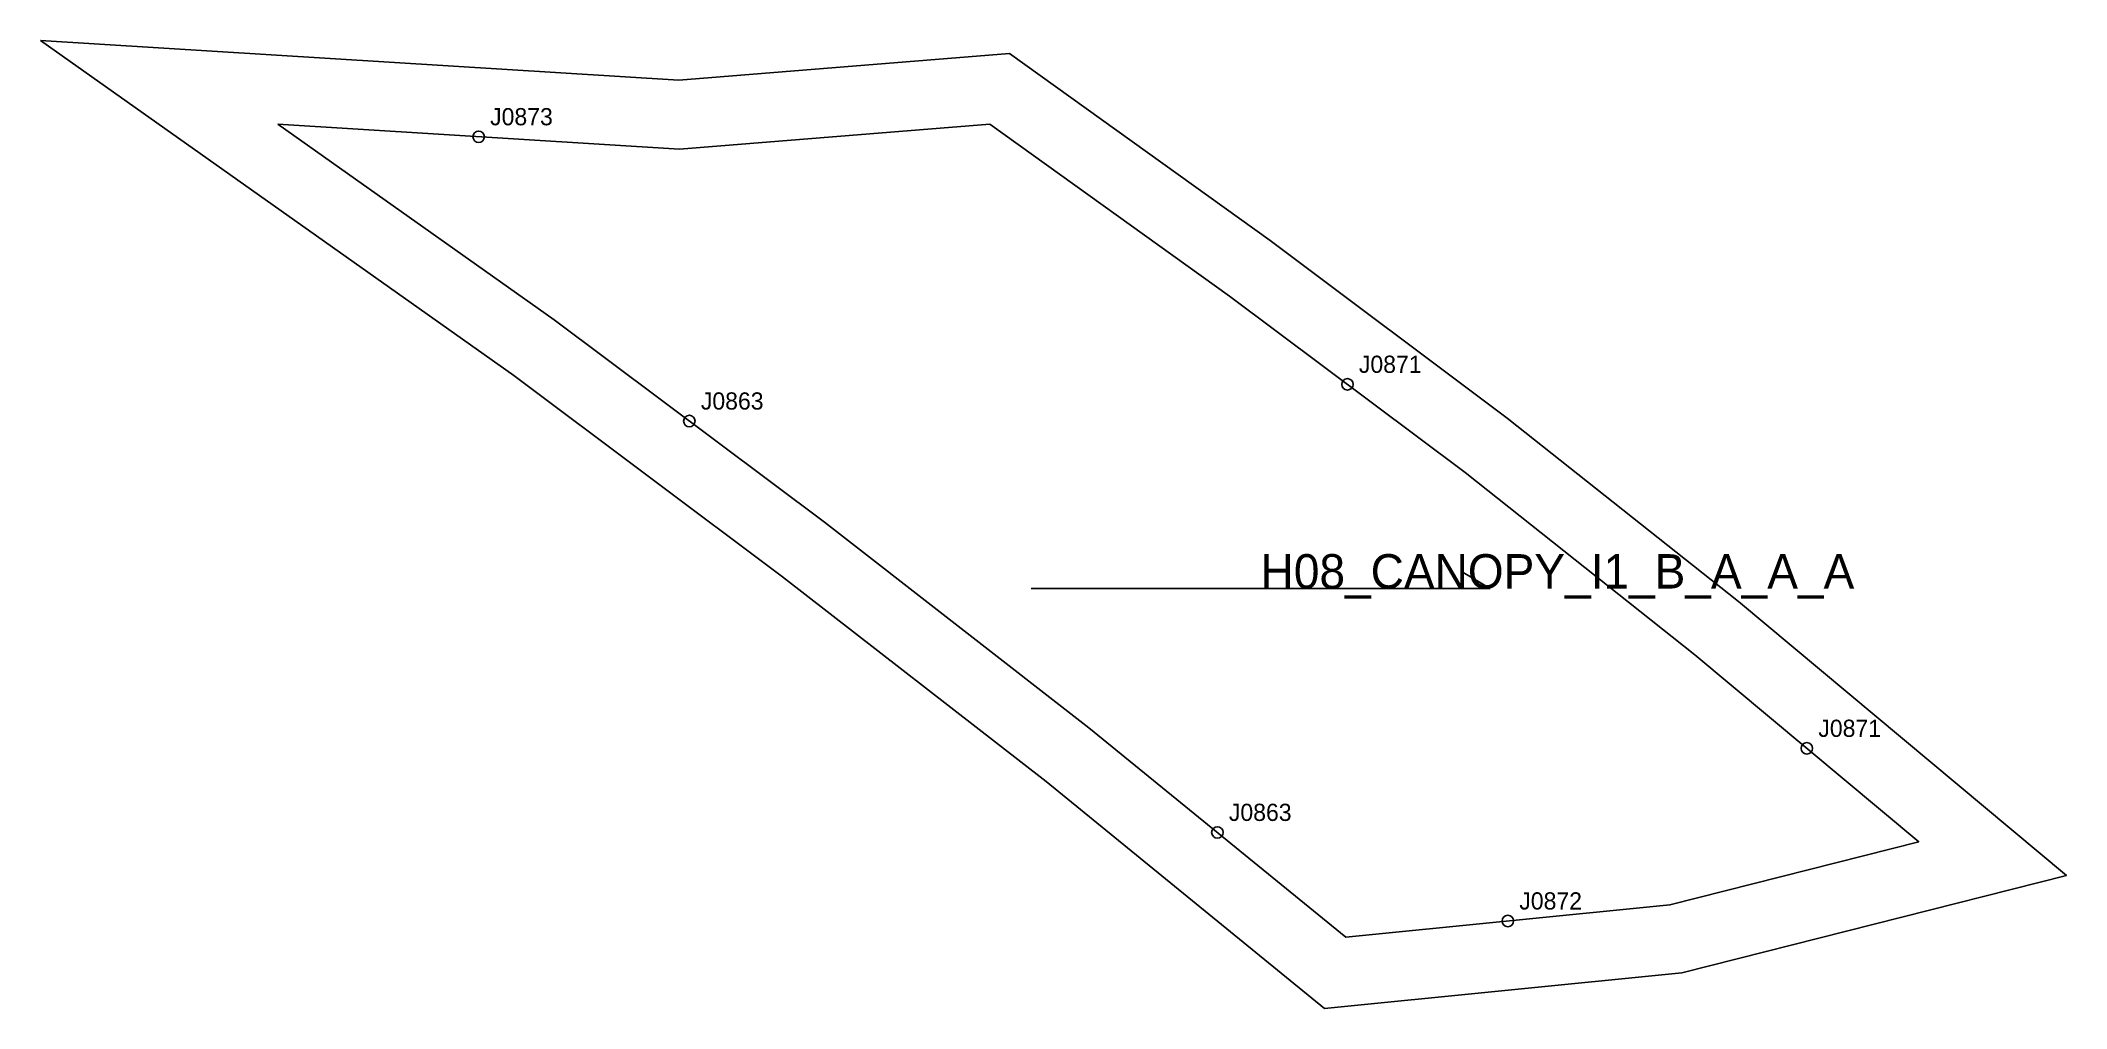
# Model space of a CAD drawing. Header units: millimetres. Extents: x -41 to 312, y -154 to 15.
import ezdxf

# ---------------------------------------------------------------- set-up
doc = ezdxf.new("R2010")
doc.units = ezdxf.units.MM
for name, color, linetype in [('CUT', 1, 'Continuous'), ('GRAIN', 3, 'Continuous'), ('LABEL', 7, 'Continuous'), ('NOTCH', 2, 'Continuous'), ('SEW', 5, 'Continuous')]:
    doc.layers.add(name, color=color, linetype=linetype)

msp = doc.modelspace()

# ---------------------------------------------------------------- linework, layer by layer
at = {"layer": 'CUT'}
msp.add_lwpolyline([(-41.38, 14.6), (69.86, 7.68), (127.48, 12.31), (172.96, -20.27), (214.27, -51.22), (254.56, -83.2), (311.73, -130.95), (244.68, -147.93), (182.39, -154.14), (133.88, -114.59), (87.97, -78.91), (41.11, -43.81), (-41.38, 14.6)], close=True, dxfattribs=at)
at = {"layer": 'GRAIN'}
for p, q in [((131.27, -80.94), (211.27, -80.94)), ((211.27, -80.94), (206.27, -77.94))]:
    msp.add_line(p, q, dxfattribs=at)
at = {"layer": 'NOTCH'}
for centre in [(34.98, -2.18), (186.4, -45.34), (71.71, -51.74), (266.48, -108.8), (163.74, -123.45), (214.36, -138.89)]:
    msp.add_circle(centre, 1, dxfattribs=at)
at = {"layer": 'SEW'}
msp.add_lwpolyline([(0, 0), (69.97, -4.35), (124.07, 0), (165.86, -29.95), (206.94, -60.72), (246.98, -92.51), (285.99, -125.09), (242.6, -136.08), (186.13, -141.71), (141.36, -105.2), (95.25, -69.36), (48.17, -34.11)], close=True, dxfattribs=at)

# ---------------------------------------------------------------- texts
at = {"layer": 'LABEL'}
for s, height, p in [('J0873', 3, (36.98, -0.18)), ('J0871', 3, (188.4, -43.34)), ('J0863', 3, (73.71, -49.74)), ('H08_CANOPY_I1_B_A_A_A', 6, (171.27, -80.94)), ('J0871', 3, (268.48, -106.8)), ('J0863', 3, (165.74, -121.45)), ('J0872', 3, (216.36, -136.89))]:
    msp.add_text(s, height=height, dxfattribs=at).set_placement(p)

doc.saveas('drawing.dxf')
